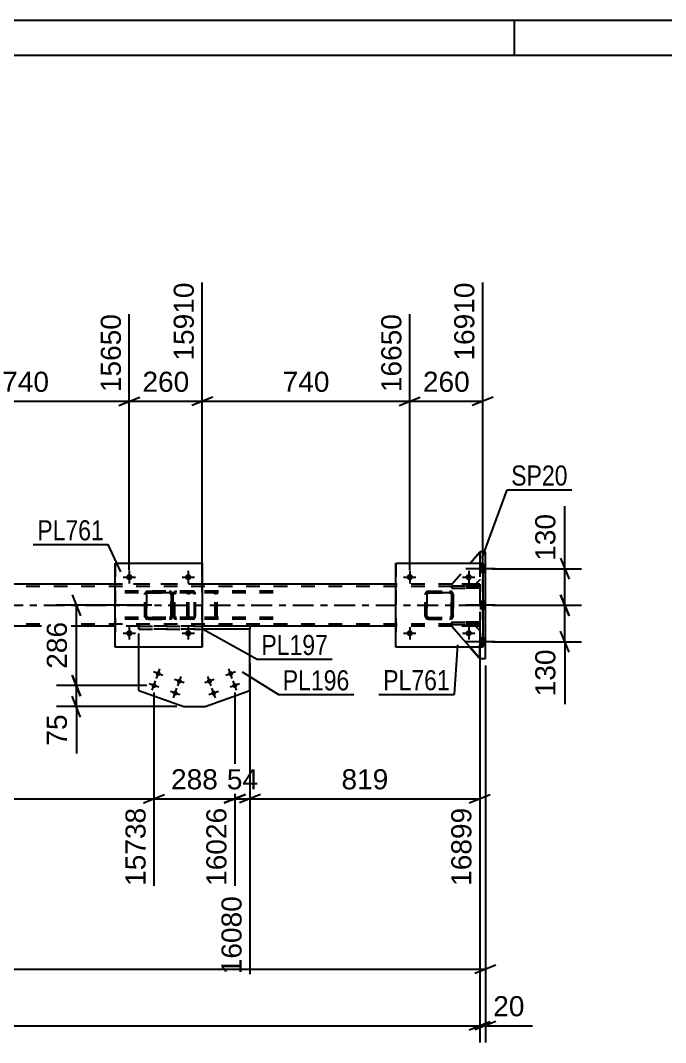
# Model space of a CAD drawing. Header units: millimetres. Extents: x 0 to 1189, y 0 to 841.
# Drawn here: x 698.5 to 790.5, y 695.3 to 841 of the extents above; entities that cross this region are included whole.
import ezdxf

# ---------------------------------------------------------------- set-up
doc = ezdxf.new("R2010")
doc.units = ezdxf.units.MM
doc.linetypes.add('DXK_LINE_DOT2', pattern=[3.9198, 1.9599, -1.9599])
doc.linetypes.add('DXK_LINE_DOT3', pattern=[5.9187, 2.979, -0.9799, 0.9799, -0.9799])
doc.styles.add('Arial', font='ARIAL.TTF', dxfattribs={"height": 0.2})
doc.styles.add('Arial Narrow', font='ARIALN.TTF', dxfattribs={"height": 0.2})

# ---------------------------------------------------------------- blocks, each defined once
blk = doc.blocks.new('Unknown-203773696-1113')
at = {"color": 5, "linetype": 'Continuous'}
for p, q in [((1189, 841), (0, 841)), ((769, 836), (769, 841)), ((1184, 836), (5, 836))]:
    blk.add_line(p, q, dxfattribs=at)
blk = doc.blocks.new('Part-203773696-3610 - 3606')
at = {"color": 7, "linetype": 'DXK_LINE_DOT2'}
for p, q in [((763.45, 754.62), (760.05, 754.62)), ((762.66, 751.62), (760.05, 754.62)), ((764.05, 754.02), (763.45, 754.62)), ((764.05, 754.02), (764.05, 750.02))]:
    blk.add_line(p, q, dxfattribs=at)
at = {"color": 2, "linetype": 'Continuous'}
blk.add_line((764.05, 750.02), (762.66, 751.62), dxfattribs=at)
blk = doc.blocks.new('Part-203773696-3611 - 3606')
at = {"color": 7, "linetype": 'DXK_LINE_DOT2'}
for p, q in [((763.45, 754.62), (760.05, 754.62)), ((760.05, 754.62), (764.05, 750.02)), ((764.05, 754.02), (763.45, 754.62)), ((764.05, 750.02), (764.05, 754.02))]:
    blk.add_line(p, q, dxfattribs=at)
blk = doc.blocks.new('Part-203773696-3612 - 3606')
at = {"color": 2, "linetype": 'Continuous'}
blk.add_line((762.66, 763.62), (764.05, 765.22), dxfattribs=at)
at = {"color": 7, "linetype": 'DXK_LINE_DOT2'}
for p, q in [((764.05, 765.22), (764.05, 761.22)), ((760.05, 760.62), (762.66, 763.62)), ((764.05, 761.22), (763.45, 760.62)), ((763.45, 760.62), (760.05, 760.62))]:
    blk.add_line(p, q, dxfattribs=at)
blk = doc.blocks.new('Part-203773696-3613 - 3606')
at = {"color": 7, "linetype": 'DXK_LINE_DOT2'}
for p, q in [((760.05, 760.62), (764.05, 765.22)), ((764.05, 765.22), (764.05, 761.22)), ((764.05, 761.22), (763.45, 760.62)), ((763.45, 760.62), (760.05, 760.62))]:
    blk.add_line(p, q, dxfattribs=at)
blk = doc.blocks.new('Part-203773696-3614 - 3606')
at = {"color": 7, "linetype": 'DXK_LINE_DOT2'}
for p, q in [((760.05, 754.86), (760.05, 755.18)), ((760.05, 755.18), (764.05, 755.18)), ((763.45, 754.86), (763.45, 755.18)), ((764.05, 755.18), (764.05, 754.86)), ((764.05, 754.86), (764.05, 755.18)), ((764.05, 754.86), (760.05, 754.86))]:
    blk.add_line(p, q, dxfattribs=at)
blk = doc.blocks.new('Part-203773696-3615 - 3606')
at = {"color": 7, "linetype": 'DXK_LINE_DOT2'}
for p, q in [((760.05, 760.06), (760.05, 760.38)), ((760.05, 760.38), (764.05, 760.38)), ((764.05, 760.06), (760.05, 760.06)), ((763.45, 760.06), (763.45, 760.38)), ((764.05, 760.38), (764.05, 760.06)), ((764.05, 760.06), (764.05, 760.38))]:
    blk.add_line(p, q, dxfattribs=at)
blk = doc.blocks.new('Part-203773696-3616 - 3606')
at = {"color": 7, "linetype": 'DXK_LINE_DOT2'}
for p, q in [((764.05, 755.18), (760.05, 755.18)), ((760.05, 755.18), (760.05, 754.86)), ((763.45, 754.86), (763.45, 755.18)), ((764.05, 754.86), (764.05, 755.18)), ((764.05, 755.18), (764.05, 754.86)), ((760.05, 754.86), (764.05, 754.86))]:
    blk.add_line(p, q, dxfattribs=at)
blk = doc.blocks.new('Part-203773696-3617 - 3606')
at = {"color": 7, "linetype": 'DXK_LINE_DOT2'}
for p, q in [((764.05, 760.38), (760.05, 760.38)), ((760.05, 760.38), (760.05, 760.06)), ((760.05, 760.06), (764.05, 760.06)), ((763.45, 760.06), (763.45, 760.38)), ((764.05, 760.06), (764.05, 760.38)), ((764.05, 760.38), (764.05, 760.06))]:
    blk.add_line(p, q, dxfattribs=at)
blk = doc.blocks.new('Part-203773696-3656 - 3606')
at = {"color": 7, "linetype": 'DXK_LINE_DOT2'}
for p in [(731.28, 754.22), (715.43, 751.62)]:
    blk.add_line(p, (715.43, 754.22), dxfattribs=at)
at = {"color": 2, "linetype": 'Continuous'}
for p, q in [((731.28, 745.45), (731.28, 754.22)), ((715.43, 745.45), (715.43, 751.62)), ((715.43, 745.45), (721.84, 743.17)), ((724.87, 743.17), (731.28, 745.45)), ((721.84, 743.17), (724.87, 743.17))]:
    blk.add_line(p, q, dxfattribs=at)
blk = doc.blocks.new('Part-203773696-3751 - 3606')
at = {"color": 7, "linetype": 'DXK_LINE_DOT2'}
for p, q in [((764.05, 760.3), (104.08, 760.3)), ((764.05, 760.62), (112.08, 760.62)), ((724.47, 760.62), (712.07, 760.62)), ((764.05, 760.62), (764.05, 754.67)), ((764.05, 754.94), (104.08, 754.94)), ((731.28, 754.62), (712.07, 754.62)), ((764.05, 754.62), (752.07, 754.62)), ((764.05, 754.67), (764.05, 754.62)), ((764.05, 754.62), (764.05, 754.67))]:
    blk.add_line(p, q, dxfattribs=at)
at = {"color": 2, "linetype": 'Continuous'}
for p, q in [((712.07, 760.62), (684.47, 760.62)), ((752.07, 760.62), (724.47, 760.62)), ((712.07, 754.62), (684.47, 754.62)), ((752.07, 754.62), (731.28, 754.62))]:
    blk.add_line(p, q, dxfattribs=at)
at = {"color": 7, "linetype": 'DXK_LINE_DOT3'}
blk.add_line((104.08, 757.62), (764.05, 757.62), dxfattribs=at)
blk = doc.blocks.new('Bolt-203773696-3767 - 3606')
at = {"linetype": 'Continuous'}
for points in [[(764.85, 762.3), (764.85, 763.34), (764.05, 763.34), (764.05, 762.3)], [(764.85, 762.3), (764.85, 763.34), (764.05, 763.34), (764.05, 762.3)], [(764.85, 762.3), (764.85, 763.34), (764.05, 763.34), (764.05, 762.3)], [(764.85, 757.1), (764.85, 758.14), (764.05, 758.14), (764.05, 757.1)], [(764.85, 757.1), (764.85, 758.14), (764.05, 758.14), (764.05, 757.1)], [(764.85, 751.9), (764.85, 752.94), (764.05, 752.94), (764.05, 751.9)], [(764.85, 751.9), (764.85, 752.94), (764.05, 752.94), (764.05, 751.9)], [(764.85, 751.9), (764.85, 752.94), (764.05, 752.94), (764.05, 751.9)]]:
    blk.add_hatch(color=1, dxfattribs=at).paths.add_polyline_path(points)
at = {"color": 1, "linetype": 'Continuous'}
for p, q in [((766.25, 762.82), (762.05, 762.82)), ((766.25, 762.82), (762.05, 762.82)), ((766.25, 762.82), (762.05, 762.82)), ((764.85, 763.34), (764.05, 763.34)), ((764.85, 763.34), (764.05, 763.34)), ((764.85, 763.34), (764.05, 763.34)), ((764.85, 762.3), (764.05, 762.3)), ((764.85, 762.3), (764.05, 762.3)), ((764.85, 762.3), (764.05, 762.3)), ((764.85, 758.14), (764.05, 758.14)), ((764.85, 758.14), (764.05, 758.14)), ((766.25, 757.62), (762.05, 757.62)), ((766.25, 757.62), (762.05, 757.62)), ((764.85, 757.1), (764.05, 757.1)), ((764.85, 757.1), (764.05, 757.1)), ((766.25, 752.42), (762.05, 752.42)), ((766.25, 752.42), (762.05, 752.42)), ((766.25, 752.42), (762.05, 752.42)), ((764.85, 752.94), (764.05, 752.94)), ((764.85, 752.94), (764.05, 752.94)), ((764.85, 752.94), (764.05, 752.94)), ((764.85, 751.9), (764.05, 751.9)), ((764.85, 751.9), (764.05, 751.9)), ((764.85, 751.9), (764.05, 751.9))]:
    blk.add_line(p, q, dxfattribs=at)
blk = doc.blocks.new('Bolt-203773696-3773 - 3606')
at = {"linetype": 'Continuous'}
for points in [[(717.86, 747.98, -1), (718.53, 747.74, -1)], [(717.25, 746.29, -1), (717.93, 746.04, -1)], [(720.87, 746.91, -1), (721.55, 746.67, -1)], [(720.27, 745.22, -1), (720.95, 744.97, -1)]]:
    blk.add_hatch(color=1, dxfattribs=at).paths.add_polyline_path(points)
at = {"color": 1, "linetype": 'Continuous'}
for p, q in [((718.87, 747.62), (717.52, 748.1)), ((717.95, 747.18), (718.44, 748.54)), ((718.27, 745.92), (716.92, 746.41)), ((717.35, 745.49), (717.83, 746.84)), ((721.89, 746.55), (720.53, 747.03)), ((720.97, 746.11), (721.45, 747.47)), ((721.29, 744.85), (719.93, 745.34)), ((720.37, 744.42), (720.85, 745.77))]:
    blk.add_line(p, q, dxfattribs=at)
blk = doc.blocks.new('Bolt-203773696-3774 - 3606')
at = {"linetype": 'Continuous'}
for points in [[(728.18, 747.74, -1), (728.86, 747.98, -1)], [(725.16, 746.67, -1), (725.84, 746.91, -1)], [(728.78, 746.04, -1), (729.46, 746.29, -1)], [(725.76, 744.97, -1), (726.44, 745.22, -1)]]:
    blk.add_hatch(color=1, dxfattribs=at).paths.add_polyline_path(points)
at = {"color": 1, "linetype": 'Continuous'}
for p, q in [((729.2, 748.1), (727.84, 747.62)), ((728.76, 747.18), (728.28, 748.54)), ((726.18, 747.03), (724.82, 746.55)), ((725.74, 746.11), (725.26, 747.47)), ((729.8, 746.41), (728.44, 745.92)), ((729.36, 745.49), (728.88, 746.84)), ((726.78, 745.34), (725.42, 744.85)), ((726.34, 744.42), (725.86, 745.77))]:
    blk.add_line(p, q, dxfattribs=at)
blk = doc.blocks.new('Bolt-203773696-3782 - 3606')
at = {"linetype": 'Continuous'}
for points in [[(713.63, 761.62), (713.64, 761.72), (713.67, 761.8), (713.72, 761.88), (713.78, 761.95), (713.85, 762.01), (713.94, 762.04), (714.03, 762.06), (714.12, 762.06), (714.21, 762.04), (714.29, 762.01), (714.37, 761.95), (714.43, 761.88), (714.47, 761.8), (714.5, 761.72), (714.51, 761.62), (714.5, 761.53), (714.47, 761.45), (714.43, 761.37), (714.37, 761.3), (714.29, 761.24), (714.21, 761.21), (714.12, 761.19), (714.03, 761.19), (713.94, 761.21), (713.85, 761.24), (713.78, 761.3), (713.72, 761.37), (713.67, 761.45), (713.64, 761.53)], [(722.03, 761.62), (722.04, 761.72), (722.07, 761.8), (722.12, 761.88), (722.18, 761.95), (722.25, 762.01), (722.34, 762.04), (722.43, 762.06), (722.52, 762.06), (722.61, 762.04), (722.69, 762.01), (722.77, 761.95), (722.83, 761.88), (722.87, 761.8), (722.9, 761.72), (722.91, 761.62), (722.9, 761.53), (722.87, 761.45), (722.83, 761.37), (722.77, 761.3), (722.69, 761.24), (722.61, 761.21), (722.52, 761.19), (722.43, 761.19), (722.34, 761.21), (722.25, 761.24), (722.18, 761.3), (722.12, 761.37), (722.07, 761.45), (722.04, 761.53)]]:
    blk.add_hatch(color=1, dxfattribs=at).paths.add_polyline_path(points)
at = {"color": 1, "linetype": 'Continuous'}
for p, q in [((714.07, 762.5), (714.07, 760.74)), ((722.47, 762.5), (722.47, 760.74)), ((713.19, 761.62), (714.95, 761.62)), ((721.59, 761.62), (723.35, 761.62))]:
    blk.add_line(p, q, dxfattribs=at)
blk = doc.blocks.new('Bolt-203773696-3783 - 3606')
at = {"linetype": 'Continuous'}
for points in [[(713.63, 753.62), (713.64, 753.72), (713.67, 753.8), (713.72, 753.88), (713.78, 753.95), (713.85, 754.01), (713.94, 754.04), (714.03, 754.06), (714.12, 754.06), (714.21, 754.04), (714.29, 754.01), (714.37, 753.95), (714.43, 753.88), (714.47, 753.8), (714.5, 753.72), (714.51, 753.62), (714.5, 753.53), (714.47, 753.45), (714.43, 753.37), (714.37, 753.3), (714.29, 753.24), (714.21, 753.21), (714.12, 753.19), (714.03, 753.19), (713.94, 753.21), (713.85, 753.24), (713.78, 753.3), (713.72, 753.37), (713.67, 753.45), (713.64, 753.53)], [(722.03, 753.62), (722.04, 753.72), (722.07, 753.8), (722.12, 753.88), (722.18, 753.95), (722.25, 754.01), (722.34, 754.04), (722.43, 754.06), (722.52, 754.06), (722.61, 754.04), (722.69, 754.01), (722.77, 753.95), (722.83, 753.88), (722.87, 753.8), (722.9, 753.72), (722.91, 753.62), (722.9, 753.53), (722.87, 753.45), (722.83, 753.37), (722.77, 753.3), (722.69, 753.24), (722.61, 753.21), (722.52, 753.19), (722.43, 753.19), (722.34, 753.21), (722.25, 753.24), (722.18, 753.3), (722.12, 753.37), (722.07, 753.45), (722.04, 753.53)]]:
    blk.add_hatch(color=1, dxfattribs=at).paths.add_polyline_path(points)
at = {"color": 1, "linetype": 'Continuous'}
for p, q in [((713.19, 753.62), (714.95, 753.62)), ((714.07, 754.5), (714.07, 752.74)), ((721.59, 753.62), (723.35, 753.62)), ((722.47, 754.5), (722.47, 752.74))]:
    blk.add_line(p, q, dxfattribs=at)
blk = doc.blocks.new('Bolt-203773696-3798 - 3606')
at = {"linetype": 'Continuous'}
for points in [[(753.63, 761.62), (753.64, 761.72), (753.67, 761.8), (753.72, 761.88), (753.78, 761.95), (753.85, 762.01), (753.94, 762.04), (754.03, 762.06), (754.12, 762.06), (754.21, 762.04), (754.29, 762.01), (754.37, 761.95), (754.43, 761.88), (754.47, 761.8), (754.5, 761.72), (754.51, 761.62), (754.5, 761.53), (754.47, 761.45), (754.43, 761.37), (754.37, 761.3), (754.29, 761.24), (754.21, 761.21), (754.12, 761.19), (754.03, 761.19), (753.94, 761.21), (753.85, 761.24), (753.78, 761.3), (753.72, 761.37), (753.67, 761.45), (753.64, 761.53)], [(762.03, 761.62), (762.04, 761.72), (762.07, 761.8), (762.12, 761.88), (762.18, 761.95), (762.25, 762.01), (762.34, 762.04), (762.43, 762.06), (762.52, 762.06), (762.61, 762.04), (762.69, 762.01), (762.77, 761.95), (762.83, 761.88), (762.87, 761.8), (762.9, 761.72), (762.91, 761.62), (762.9, 761.53), (762.87, 761.45), (762.83, 761.37), (762.77, 761.3), (762.69, 761.24), (762.61, 761.21), (762.52, 761.19), (762.43, 761.19), (762.34, 761.21), (762.25, 761.24), (762.18, 761.3), (762.12, 761.37), (762.07, 761.45), (762.04, 761.53)]]:
    blk.add_hatch(color=1, dxfattribs=at).paths.add_polyline_path(points)
at = {"color": 1, "linetype": 'Continuous'}
for p, q in [((754.07, 762.5), (754.07, 760.74)), ((762.47, 762.5), (762.47, 760.74)), ((753.19, 761.62), (754.95, 761.62)), ((761.59, 761.62), (763.35, 761.62))]:
    blk.add_line(p, q, dxfattribs=at)
blk = doc.blocks.new('Part-203773696-3820 - 3606')
at = {"color": 2, "linetype": 'Continuous'}
for p, q in [((752.07, 751.62), (752.07, 763.62)), ((752.07, 763.62), (752.07, 763.62)), ((752.07, 763.62), (764.47, 763.62)), ((764.47, 763.62), (764.47, 751.62)), ((752.07, 751.62), (752.07, 751.62)), ((764.47, 751.62), (752.07, 751.62))]:
    blk.add_line(p, q, dxfattribs=at)
at = {"color": 7, "linetype": 'DXK_LINE_DOT2'}
for p, q in [((752.07, 763.62), (752.07, 751.62)), ((752.07, 763.62), (752.07, 763.62)), ((764.47, 751.62), (764.47, 763.62)), ((752.07, 751.62), (752.07, 751.62))]:
    blk.add_line(p, q, dxfattribs=at)
blk = doc.blocks.new('Part-203773696-3946 - 3606')
at = {"color": 2, "linetype": 'Continuous'}
for p, q in [((764.85, 765.22), (764.05, 765.22)), ((764.05, 765.22), (764.05, 763.62)), ((764.85, 750.02), (764.85, 765.22)), ((764.05, 750.02), (764.05, 751.62)), ((764.05, 750.02), (764.85, 750.02))]:
    blk.add_line(p, q, dxfattribs=at)
at = {"color": 7, "linetype": 'DXK_LINE_DOT2'}
blk.add_line((764.05, 763.62), (764.05, 751.62), dxfattribs=at)
blk = doc.blocks.new('Part-203773696-3825 - 3606')
at = {"color": 2, "linetype": 'Continuous'}
for p, q in [((712.07, 751.62), (712.07, 763.62)), ((712.07, 763.62), (712.07, 763.62)), ((712.07, 763.62), (724.47, 763.62)), ((724.47, 763.62), (724.47, 751.62)), ((712.07, 751.62), (712.07, 751.62)), ((724.47, 751.62), (712.07, 751.62))]:
    blk.add_line(p, q, dxfattribs=at)
at = {"color": 7, "linetype": 'DXK_LINE_DOT2'}
for p, q in [((712.07, 763.62), (712.07, 751.62)), ((712.07, 763.62), (712.07, 763.62)), ((724.47, 751.62), (724.47, 763.62)), ((712.07, 751.62), (712.07, 751.62))]:
    blk.add_line(p, q, dxfattribs=at)
blk = doc.blocks.new('Part-203773696-3832 - 3606')
at = {"color": 7, "linetype": 'DXK_LINE_DOT2'}
for p, q in [((716.27, 759.14), (716.3, 759.33)), ((716.31, 759.33), (716.27, 759.14)), ((716.53, 759.24), (716.58, 759.31)), ((716.58, 759.31), (716.53, 759.24)), ((716.56, 759.59), (716.75, 759.62)), ((716.75, 759.62), (716.57, 759.59)), ((716.58, 759.31), (716.66, 759.37)), ((716.66, 759.37), (716.58, 759.31)), ((716.66, 759.37), (716.75, 759.38)), ((716.75, 759.38), (716.66, 759.37)), ((716.75, 759.62), (719.79, 759.62)), ((716.75, 759.62), (716.75, 759.62)), ((716.75, 759.62), (719.79, 759.62)), ((716.75, 759.38), (719.79, 759.38)), ((716.75, 759.38), (716.75, 759.38)), ((719.79, 759.38), (716.75, 759.38)), ((719.79, 759.62), (719.79, 759.62)), ((719.79, 759.62), (719.97, 759.59)), ((719.98, 759.59), (719.79, 759.62)), ((719.79, 759.38), (719.79, 759.38)), ((719.79, 759.38), (719.88, 759.37)), ((719.88, 759.37), (719.79, 759.38)), ((719.88, 759.37), (719.88, 759.37)), ((719.88, 759.37), (719.96, 759.31)), ((719.96, 759.31), (719.88, 759.37)), ((719.96, 759.31), (720.01, 759.24)), ((720.01, 759.24), (719.96, 759.31)), ((720.23, 759.33), (720.27, 759.14)), ((720.27, 759.14), (720.24, 759.33)), ((716.27, 756.1), (716.27, 759.14)), ((716.27, 759.14), (716.27, 759.14)), ((716.27, 756.1), (716.27, 759.14)), ((716.51, 759.14), (716.53, 759.24)), ((716.53, 759.24), (716.51, 759.14)), ((716.51, 756.1), (716.51, 759.14)), ((716.51, 759.14), (716.51, 759.14)), ((716.51, 759.14), (716.51, 756.1)), ((720.01, 759.24), (720.03, 759.14)), ((720.03, 759.14), (720.01, 759.24)), ((720.03, 756.1), (720.03, 759.14)), ((720.03, 759.14), (720.03, 759.14)), ((720.03, 759.14), (720.03, 756.1)), ((720.27, 756.1), (720.27, 759.14)), ((720.27, 759.14), (720.27, 759.14)), ((720.27, 759.14), (720.27, 756.1)), ((716.27, 756.1), (716.27, 756.1)), ((716.3, 755.92), (716.27, 756.1)), ((716.27, 756.1), (716.31, 755.92)), ((716.51, 756.1), (716.51, 756.1)), ((716.53, 756.01), (716.51, 756.1)), ((716.51, 756.1), (716.53, 756.01)), ((716.58, 755.93), (716.53, 756.01)), ((716.53, 756.01), (716.58, 755.93)), ((716.56, 755.66), (716.57, 755.66)), ((716.75, 755.62), (716.56, 755.66)), ((716.57, 755.66), (716.75, 755.62)), ((716.66, 755.88), (716.58, 755.93)), ((716.58, 755.93), (716.66, 755.88)), ((716.75, 755.86), (716.66, 755.88)), ((716.66, 755.88), (716.75, 755.86)), ((716.75, 755.86), (719.79, 755.86)), ((716.75, 755.86), (716.75, 755.86)), ((716.75, 755.86), (719.79, 755.86)), ((716.75, 755.62), (719.79, 755.62)), ((716.75, 755.62), (716.75, 755.62)), ((716.75, 755.62), (719.79, 755.62)), ((719.88, 755.88), (719.79, 755.86)), ((719.79, 755.86), (719.88, 755.88)), ((719.79, 755.86), (719.79, 755.86)), ((719.97, 755.66), (719.79, 755.62)), ((719.79, 755.62), (719.98, 755.66)), ((719.79, 755.62), (719.79, 755.62)), ((719.96, 755.93), (719.88, 755.88)), ((719.88, 755.88), (719.96, 755.93)), ((720.01, 756.01), (719.96, 755.93)), ((719.96, 755.93), (720.01, 756.01)), ((720.03, 756.1), (720.01, 756.01)), ((720.01, 756.01), (720.03, 756.1)), ((720.03, 756.1), (720.03, 756.1)), ((720.27, 756.1), (720.23, 755.92)), ((720.24, 755.92), (720.27, 756.1)), ((720.27, 756.1), (720.27, 756.1))]:
    blk.add_line(p, q, dxfattribs=at)
at = {"color": 7, "linetype": 'DXK_LINE_DOT3'}
blk.add_line((718.28, 757.62), (718.26, 757.63), dxfattribs=at)
at = {"color": 7, "linetype": 'DXK_LINE_DOT2'}
for centre, start, end in [((716.75, 759.14), 112.5, 157.5), ((716.75, 759.14), 112.5, 157.5), ((719.79, 759.14), 22.5, 67.5), ((719.79, 759.14), 22.5, 67.5), ((716.75, 756.1), 202.5, 247.5), ((716.75, 756.1), 202.5, 247.5), ((719.79, 756.1), 292.5, 337.5), ((719.79, 756.1), 292.5, 337.5)]:
    blk.add_arc(centre, 0.48, start, end, dxfattribs=at)
blk = doc.blocks.new('Part-203773696-3883 - 3606')
at = {"color": 7, "linetype": 'DXK_LINE_DOT2'}
for p, q in [((715.43, 754.22), (715.43, 754.62)), ((715.43, 754.62), (724.47, 754.62)), ((715.43, 754.22), (724.47, 754.22))]:
    blk.add_line(p, q, dxfattribs=at)
at = {"color": 2, "linetype": 'Continuous'}
for p, q in [((731.28, 754.62), (724.47, 754.62)), ((731.28, 754.22), (724.47, 754.22)), ((731.28, 754.62), (731.28, 754.22))]:
    blk.add_line(p, q, dxfattribs=at)
blk = doc.blocks.new('Bolt-203773696-3969 - 3606')
at = {"linetype": 'Continuous'}
for points in [[(753.63, 753.62), (753.64, 753.72), (753.67, 753.8), (753.72, 753.88), (753.78, 753.95), (753.85, 754.01), (753.94, 754.04), (754.03, 754.06), (754.12, 754.06), (754.21, 754.04), (754.29, 754.01), (754.37, 753.95), (754.43, 753.88), (754.47, 753.8), (754.5, 753.72), (754.51, 753.62), (754.5, 753.53), (754.47, 753.45), (754.43, 753.37), (754.37, 753.3), (754.29, 753.24), (754.21, 753.21), (754.12, 753.19), (754.03, 753.19), (753.94, 753.21), (753.85, 753.24), (753.78, 753.3), (753.72, 753.37), (753.67, 753.45), (753.64, 753.53)], [(762.03, 753.62), (762.04, 753.72), (762.07, 753.8), (762.12, 753.88), (762.18, 753.95), (762.25, 754.01), (762.34, 754.04), (762.43, 754.06), (762.52, 754.06), (762.61, 754.04), (762.69, 754.01), (762.77, 753.95), (762.83, 753.88), (762.87, 753.8), (762.9, 753.72), (762.91, 753.62), (762.9, 753.53), (762.87, 753.45), (762.83, 753.37), (762.77, 753.3), (762.69, 753.24), (762.61, 753.21), (762.52, 753.19), (762.43, 753.19), (762.34, 753.21), (762.25, 753.24), (762.18, 753.3), (762.12, 753.37), (762.07, 753.45), (762.04, 753.53)]]:
    blk.add_hatch(color=1, dxfattribs=at).paths.add_polyline_path(points)
at = {"color": 1, "linetype": 'Continuous'}
for p, q in [((753.19, 753.62), (754.95, 753.62)), ((754.07, 754.5), (754.07, 752.74)), ((761.59, 753.62), (763.35, 753.62)), ((762.47, 754.5), (762.47, 752.74))]:
    blk.add_line(p, q, dxfattribs=at)
blk = doc.blocks.new('Part-203773696-3979 - 3606')
at = {"color": 7, "linetype": 'DXK_LINE_DOT2'}
for p, q in [((723.22, 759.62), (713.37, 759.62)), ((723.22, 759.38), (713.37, 759.38)), ((720.35, 759.33), (720.31, 759.14)), ((720.58, 759.24), (720.63, 759.31)), ((720.81, 759.62), (720.62, 759.59)), ((720.63, 759.31), (720.71, 759.37)), ((720.71, 759.37), (720.81, 759.38)), ((722.32, 759.38), (722.32, 759.62)), ((723.32, 759.59), (723.22, 759.62)), ((723.22, 759.38), (723.27, 759.37)), ((723.27, 759.37), (723.31, 759.31)), ((723.31, 759.31), (723.34, 759.24)), ((723.41, 759.48), (723.32, 759.59)), ((723.47, 759.33), (723.41, 759.48)), ((723.49, 759.14), (723.47, 759.33)), ((720.31, 756.1), (720.31, 759.14)), ((720.56, 759.14), (720.58, 759.24)), ((720.56, 756.1), (720.56, 759.14)), ((723.34, 759.24), (723.35, 759.14)), ((723.35, 756.1), (723.35, 759.14)), ((723.49, 756.1), (723.49, 759.14)), ((723.22, 755.86), (713.37, 755.86)), ((723.22, 755.62), (713.37, 755.62)), ((720.31, 756.1), (720.35, 755.92)), ((720.58, 756.01), (720.56, 756.1)), ((720.63, 755.93), (720.58, 756.01)), ((720.62, 755.66), (720.81, 755.62)), ((720.71, 755.88), (720.63, 755.93)), ((720.81, 755.86), (720.71, 755.88)), ((722.32, 755.62), (722.32, 755.86)), ((723.27, 755.88), (723.22, 755.86)), ((723.22, 755.62), (723.32, 755.66)), ((723.31, 755.93), (723.27, 755.88)), ((723.34, 756.01), (723.31, 755.93)), ((723.32, 755.66), (723.41, 755.77)), ((723.35, 756.1), (723.34, 756.01)), ((723.41, 755.77), (723.47, 755.92)), ((723.47, 755.92), (723.49, 756.1))]:
    blk.add_line(p, q, dxfattribs=at)
for centre, start, end in [((720.8, 759.13), 111.1513, 156.1049), ((720.8, 756.12), 203.8951, 248.8487)]:
    blk.add_arc(centre, 0.492, start, end, dxfattribs=at)
blk = doc.blocks.new('Part-203773696-3982 - 3606')
at = {"color": 7, "linetype": 'DXK_LINE_DOT2'}
for p, q in [((722.36, 759.33), (722.32, 759.14)), ((722.59, 759.24), (722.65, 759.31)), ((722.83, 759.62), (722.64, 759.59)), ((722.65, 759.31), (722.73, 759.37)), ((722.73, 759.37), (722.83, 759.38)), ((734.61, 759.62), (722.83, 759.62)), ((734.61, 759.38), (722.83, 759.38)), ((726.26, 759.59), (726.07, 759.62)), ((726.07, 759.38), (726.16, 759.37)), ((726.16, 759.37), (726.25, 759.31)), ((726.25, 759.31), (726.3, 759.24)), ((726.58, 759.14), (726.54, 759.33)), ((722.32, 756.1), (722.32, 759.14)), ((722.58, 759.14), (722.59, 759.24)), ((722.58, 756.1), (722.58, 759.14)), ((726.3, 759.24), (726.32, 759.14)), ((726.32, 756.1), (726.32, 759.14)), ((726.58, 756.1), (726.58, 759.14)), ((722.32, 756.1), (722.36, 755.92)), ((722.59, 756.01), (722.58, 756.1)), ((722.65, 755.93), (722.59, 756.01)), ((722.64, 755.66), (722.83, 755.62)), ((722.73, 755.88), (722.65, 755.93)), ((722.83, 755.86), (722.73, 755.88)), ((734.61, 755.86), (722.83, 755.86)), ((734.61, 755.62), (722.83, 755.62)), ((726.16, 755.88), (726.07, 755.86)), ((726.07, 755.62), (726.26, 755.66)), ((726.25, 755.93), (726.16, 755.88)), ((726.3, 756.01), (726.25, 755.93)), ((726.32, 756.1), (726.3, 756.01)), ((726.54, 755.92), (726.58, 756.1))]:
    blk.add_line(p, q, dxfattribs=at)
for centre, start, end in [((722.81, 759.12), 110.7583, 155.68), ((726.09, 759.12), 24.32, 69.2417), ((722.81, 756.13), 204.32, 249.2417), ((726.09, 756.13), 290.7583, 335.68)]:
    blk.add_arc(centre, 0.496, start, end, dxfattribs=at)
blk = doc.blocks.new('Part-203773696-3997 - 3606')
at = {"color": 7, "linetype": 'DXK_LINE_DOT2'}
for p, q in [((756.27, 759.14), (756.3, 759.33)), ((756.31, 759.33), (756.27, 759.14)), ((756.53, 759.24), (756.58, 759.31)), ((756.58, 759.31), (756.53, 759.24)), ((756.56, 759.59), (756.75, 759.62)), ((756.75, 759.62), (756.57, 759.59)), ((756.58, 759.31), (756.66, 759.37)), ((756.66, 759.37), (756.58, 759.31)), ((756.66, 759.37), (756.75, 759.38)), ((756.75, 759.38), (756.66, 759.37)), ((756.75, 759.62), (759.79, 759.62)), ((756.75, 759.62), (756.75, 759.62)), ((756.75, 759.62), (759.79, 759.62)), ((756.75, 759.38), (759.79, 759.38)), ((756.75, 759.38), (756.75, 759.38)), ((759.79, 759.38), (756.75, 759.38)), ((759.79, 759.62), (759.79, 759.62)), ((759.79, 759.62), (759.97, 759.59)), ((759.98, 759.59), (759.79, 759.62)), ((759.79, 759.38), (759.79, 759.38)), ((759.79, 759.38), (759.88, 759.37)), ((759.88, 759.37), (759.79, 759.38)), ((759.88, 759.37), (759.88, 759.37)), ((759.88, 759.37), (759.96, 759.31)), ((759.96, 759.31), (759.88, 759.37)), ((759.96, 759.31), (760.01, 759.24)), ((760.01, 759.24), (759.96, 759.31)), ((760.23, 759.33), (760.27, 759.14)), ((760.27, 759.14), (760.24, 759.33)), ((756.27, 756.1), (756.27, 759.14)), ((756.27, 759.14), (756.27, 759.14)), ((756.27, 756.1), (756.27, 759.14)), ((756.51, 759.14), (756.53, 759.24)), ((756.53, 759.24), (756.51, 759.14)), ((756.51, 756.1), (756.51, 759.14)), ((756.51, 759.14), (756.51, 759.14)), ((756.51, 759.14), (756.51, 756.1)), ((760.01, 759.24), (760.03, 759.14)), ((760.03, 759.14), (760.01, 759.24)), ((760.03, 756.1), (760.03, 759.14)), ((760.03, 759.14), (760.03, 759.14)), ((760.03, 759.14), (760.03, 756.1)), ((760.27, 756.1), (760.27, 759.14)), ((760.27, 759.14), (760.27, 759.14)), ((760.27, 759.14), (760.27, 756.1)), ((756.27, 756.1), (756.27, 756.1)), ((756.3, 755.92), (756.27, 756.1)), ((756.27, 756.1), (756.31, 755.92)), ((756.51, 756.1), (756.51, 756.1)), ((756.53, 756.01), (756.51, 756.1)), ((756.51, 756.1), (756.53, 756.01)), ((756.58, 755.93), (756.53, 756.01)), ((756.53, 756.01), (756.58, 755.93)), ((756.56, 755.66), (756.57, 755.66)), ((756.75, 755.62), (756.56, 755.66)), ((756.57, 755.66), (756.75, 755.62)), ((756.66, 755.88), (756.58, 755.93)), ((756.58, 755.93), (756.66, 755.88)), ((756.75, 755.86), (756.66, 755.88)), ((756.66, 755.88), (756.75, 755.86)), ((756.75, 755.86), (759.79, 755.86)), ((756.75, 755.86), (756.75, 755.86)), ((756.75, 755.86), (759.79, 755.86)), ((756.75, 755.62), (759.79, 755.62)), ((756.75, 755.62), (756.75, 755.62)), ((756.75, 755.62), (759.79, 755.62)), ((759.88, 755.88), (759.79, 755.86)), ((759.79, 755.86), (759.88, 755.88)), ((759.79, 755.86), (759.79, 755.86)), ((759.97, 755.66), (759.79, 755.62)), ((759.79, 755.62), (759.98, 755.66)), ((759.79, 755.62), (759.79, 755.62)), ((759.96, 755.93), (759.88, 755.88)), ((759.88, 755.88), (759.96, 755.93)), ((760.01, 756.01), (759.96, 755.93)), ((759.96, 755.93), (760.01, 756.01)), ((760.03, 756.1), (760.01, 756.01)), ((760.01, 756.01), (760.03, 756.1)), ((760.03, 756.1), (760.03, 756.1)), ((760.27, 756.1), (760.23, 755.92)), ((760.24, 755.92), (760.27, 756.1)), ((760.27, 756.1), (760.27, 756.1))]:
    blk.add_line(p, q, dxfattribs=at)
at = {"color": 7, "linetype": 'DXK_LINE_DOT3'}
blk.add_line((758.28, 757.62), (758.26, 757.63), dxfattribs=at)
at = {"color": 7, "linetype": 'DXK_LINE_DOT2'}
for centre, start, end in [((756.75, 759.14), 112.5, 157.5), ((756.75, 759.14), 112.5, 157.5), ((759.79, 759.14), 22.5, 67.5), ((759.79, 759.14), 22.5, 67.5), ((756.75, 756.1), 202.5, 247.5), ((756.75, 756.1), 202.5, 247.5), ((759.79, 756.1), 292.5, 337.5), ((759.79, 756.1), 292.5, 337.5)]:
    blk.add_arc(centre, 0.48, start, end, dxfattribs=at)
blk = doc.blocks.new('StraightDimension-203773696-4224 - 3606')
at = {"color": 7, "linetype": 'Continuous'}
for p, q in [((646.15, 749.2), (646.15, 705)), ((717.59, 745.16), (717.59, 717.6)), ((647.65, 730.62), (644.65, 729.42)), ((716.09, 729.42), (719.09, 730.62)), ((646.15, 730.02), (717.59, 730.02))]:
    blk.add_line(p, q, dxfattribs=at)
at = {"color": 0}
blk.add_wipeout([(686.92, 730.77), (686.92, 734.97), (676.82, 734.97), (676.82, 730.77)], dxfattribs=at)
at = {"color": 3, "style": 'Arial'}
blk.add_text('1786', height=2.865, dxfattribs=at).set_placement((677.42, 731.37))
at = {"color": 0, "linetype": 'Continuous'}
blk.add_wipeout([(716.99, 729.32), (712.79, 729.32), (712.79, 717), (716.99, 717)], dxfattribs=at)
at = {"color": 3, "linetype": 'Continuous', "style": 'Arial'}
blk.add_text('15738', height=2.865, rotation=90.0002, dxfattribs=at).set_placement((716.39, 717.6))
blk = doc.blocks.new('StraightDimension-203773696-21408 - 3606')
at = {"color": 7, "linetype": 'Continuous'}
for p, q in [((705.92, 759.12), (707.12, 756.12)), ((717.27, 757.62), (703.67, 757.62)), ((706.52, 746.16), (706.52, 757.62)), ((707.12, 744.66), (705.92, 747.66)), ((716.59, 746.16), (703.67, 746.16))]:
    blk.add_line(p, q, dxfattribs=at)
at = {"color": 0}
blk.add_wipeout([(705.77, 755.83), (701.57, 755.83), (701.57, 747.96), (705.77, 747.96)], dxfattribs=at)
at = {"color": 3, "style": 'Arial'}
blk.add_text('286', height=2.865, rotation=90.0002, dxfattribs=at).set_placement((705.17, 748.56))
blk = doc.blocks.new('StraightDimension-203773696-20599 - 3606')
at = {"color": 7, "linetype": 'Continuous'}
for p, q in [((724.47, 761.62), (724.47, 803.62)), ((754.07, 762.62), (754.07, 799.12)), ((725.97, 787.3), (722.97, 786.1)), ((752.57, 786.1), (755.57, 787.3)), ((724.47, 786.7), (754.07, 786.7))]:
    blk.add_line(p, q, dxfattribs=at)
at = {"color": 0}
blk.add_wipeout([(743.21, 787.45), (743.21, 791.65), (735.34, 791.65), (735.34, 787.45)], dxfattribs=at)
at = {"color": 3, "style": 'Arial'}
blk.add_text('740', height=2.865, dxfattribs=at).set_placement((735.94, 788.05))
at = {"color": 0, "linetype": 'Continuous'}
blk.add_wipeout([(753.47, 799.72), (749.27, 799.72), (749.27, 787.4), (753.47, 787.4)], dxfattribs=at)
at = {"color": 3, "linetype": 'Continuous', "style": 'Arial'}
blk.add_text('16650', height=2.865, rotation=90.0002, dxfattribs=at).set_placement((752.87, 788))
blk = doc.blocks.new('StraightDimension-203773696-20598 - 3606')
at = {"color": 7, "linetype": 'Continuous'}
for p, q in [((764.47, 762.62), (764.47, 803.62)), ((754.07, 762.62), (754.07, 799.12)), ((752.57, 786.1), (755.57, 787.3)), ((765.97, 787.3), (762.97, 786.1)), ((754.07, 786.7), (764.47, 786.7))]:
    blk.add_line(p, q, dxfattribs=at)
at = {"color": 0}
blk.add_wipeout([(763.21, 787.45), (763.21, 791.65), (755.34, 791.65), (755.34, 787.45)], dxfattribs=at)
at = {"color": 3, "style": 'Arial'}
blk.add_text('260', height=2.865, dxfattribs=at).set_placement((755.94, 788.05))
at = {"color": 0, "linetype": 'Continuous'}
blk.add_wipeout([(763.87, 804.22), (759.67, 804.22), (759.67, 791.9), (763.87, 791.9)], dxfattribs=at)
at = {"color": 3, "linetype": 'Continuous', "style": 'Arial'}
blk.add_text('16910', height=2.865, rotation=90.0002, dxfattribs=at).set_placement((763.27, 792.5))
blk = doc.blocks.new('StraightDimension-203773696-5045 - 3606')
at = {"color": 7, "linetype": 'Continuous'}
for p, q in [((764.05, 749.02), (764.05, 695.26)), ((764.85, 749.02), (764.85, 695.26)), ((762.55, 697.06), (765.55, 698.26)), ((766.35, 698.26), (763.35, 697.06)), ((764.05, 697.66), (764.85, 697.66)), ((764.85, 697.66), (771.55, 697.66)), ((764.85, 697.66), (771.55, 697.66))]:
    blk.add_line(p, q, dxfattribs=at)
at = {"color": 0}
blk.add_wipeout([(771.02, 698.41), (771.02, 702.61), (765.37, 702.61), (765.37, 698.41)], dxfattribs=at)
at = {"color": 3, "style": 'Arial'}
blk.add_text('20', height=2.865, dxfattribs=at).set_placement((765.97, 699.01))
blk = doc.blocks.new('StraightDimension-203773696-4233 - 3606')
at = {"color": 7, "linetype": 'Continuous'}
for p, q in [((717.59, 745.16), (717.59, 717.6)), ((729.12, 745.16), (729.12, 717.6)), ((716.09, 729.42), (719.09, 730.62)), ((730.62, 730.62), (727.62, 729.42)), ((717.59, 730.02), (729.12, 730.02))]:
    blk.add_line(p, q, dxfattribs=at)
at = {"color": 0}
blk.add_wipeout([(727.29, 730.77), (727.29, 734.97), (719.42, 734.97), (719.42, 730.77)], dxfattribs=at)
at = {"color": 0, "linetype": 'Continuous'}
blk.add_wipeout([(728.52, 729.32), (724.32, 729.32), (724.32, 717), (728.52, 717)], dxfattribs=at)
at = {"color": 3, "style": 'Arial'}
blk.add_text('288', height=2.865, dxfattribs=at).set_placement((720.02, 731.37))
at = {"color": 3, "linetype": 'Continuous', "style": 'Arial'}
blk.add_text('16026', height=2.865, rotation=90.0002, dxfattribs=at).set_placement((727.92, 717.6))
blk = doc.blocks.new('StraightDimension-203773696-4242 - 3606')
at = {"color": 7, "linetype": 'Continuous'}
for p, q in [((731.28, 749.4), (731.28, 705)), ((729.12, 745.16), (729.12, 717.6)), ((727.62, 729.42), (730.62, 730.62)), ((732.78, 730.62), (729.78, 729.42)), ((729.12, 730.02), (731.28, 730.02))]:
    blk.add_line(p, q, dxfattribs=at)
at = {"color": 0}
blk.add_wipeout([(733.02, 730.77), (733.02, 734.97), (727.38, 734.97), (727.38, 730.77)], dxfattribs=at)
at = {"color": 0, "linetype": 'Continuous'}
blk.add_wipeout([(730.68, 716.72), (726.48, 716.72), (726.48, 704.4), (730.68, 704.4)], dxfattribs=at)
at = {"color": 3, "style": 'Arial'}
blk.add_text('54', height=2.865, dxfattribs=at).set_placement((727.98, 731.37))
at = {"color": 3, "linetype": 'Continuous', "style": 'Arial'}
blk.add_text('16080', height=2.865, rotation=90.0002, dxfattribs=at).set_placement((730.08, 705))
blk = doc.blocks.new('StraightDimension-203773696-4251 - 3606')
at = {"color": 7, "linetype": 'Continuous'}
for p, q in [((764.05, 754.66), (764.05, 717.6)), ((731.28, 749.4), (731.28, 705)), ((732.78, 730.62), (729.78, 729.42)), ((762.55, 729.42), (765.55, 730.62)), ((731.28, 730.02), (764.05, 730.02))]:
    blk.add_line(p, q, dxfattribs=at)
at = {"color": 0}
blk.add_wipeout([(751.6, 730.77), (751.6, 734.97), (743.73, 734.97), (743.73, 730.77)], dxfattribs=at)
at = {"color": 3, "style": 'Arial'}
blk.add_text('819', height=2.865, dxfattribs=at).set_placement((744.33, 731.37))
at = {"color": 0, "linetype": 'Continuous'}
blk.add_wipeout([(763.45, 729.32), (759.25, 729.32), (759.25, 717), (763.45, 717)], dxfattribs=at)
at = {"color": 3, "linetype": 'Continuous', "style": 'Arial'}
blk.add_text('16899', height=2.865, rotation=90.0002, dxfattribs=at).set_placement((762.85, 717.6))
blk = doc.blocks.new('StraightDimension-203773696-4426 - 3606')
at = {"color": 7, "linetype": 'Continuous'}
for p, q in [((764.85, 749.02), (764.85, 703.35)), ((91.18, 705.75), (764.85, 705.75)), ((763.35, 705.15), (766.35, 706.35))]:
    blk.add_line(p, q, dxfattribs=at)
blk = doc.blocks.new('StraightDimension-203773696-5061 - 3606')
at = {"color": 7, "linetype": 'Continuous'}
for p, q in [((764.05, 749.02), (764.05, 695.26)), ((762.55, 697.06), (765.55, 698.26)), ((91.98, 697.66), (764.05, 697.66))]:
    blk.add_line(p, q, dxfattribs=at)
blk = doc.blocks.new('StraightDimension-203773696-5100 - 3606')
at = {"color": 7, "linetype": 'Continuous'}
for p, q in [((775.58, 759.12), (776.78, 756.12)), ((765.85, 757.62), (778.58, 757.62)), ((776.18, 752.42), (776.18, 757.62)), ((776.78, 750.92), (775.58, 753.92)), ((765.85, 752.42), (778.58, 752.42)), ((776.18, 752.42), (776.18, 743.5)), ((776.18, 752.42), (776.18, 743.5))]:
    blk.add_line(p, q, dxfattribs=at)
at = {"color": 0}
blk.add_wipeout([(775.43, 751.9), (771.23, 751.9), (771.23, 744.03), (775.43, 744.03)], dxfattribs=at)
at = {"color": 3, "style": 'Arial'}
blk.add_text('130', height=2.865, rotation=90.0002, dxfattribs=at).set_placement((774.83, 744.63))
blk = doc.blocks.new('StraightDimension-203773696-5108 - 3606')
at = {"color": 7, "linetype": 'Continuous'}
for p, q in [((776.18, 762.82), (776.18, 771.75)), ((776.18, 762.82), (776.18, 771.75)), ((775.58, 764.32), (776.78, 761.32)), ((765.85, 762.82), (778.58, 762.82)), ((776.18, 757.62), (776.18, 762.82)), ((776.78, 756.12), (775.58, 759.12)), ((765.85, 757.62), (778.58, 757.62))]:
    blk.add_line(p, q, dxfattribs=at)
at = {"color": 0}
blk.add_wipeout([(775.43, 771.22), (771.23, 771.22), (771.23, 763.35), (775.43, 763.35)], dxfattribs=at)
at = {"color": 3, "style": 'Arial'}
blk.add_text('130', height=2.865, rotation=90.0002, dxfattribs=at).set_placement((774.83, 763.95))
blk = doc.blocks.new('StraightDimension-203773696-20600 - 3606')
at = {"color": 7, "linetype": 'Continuous'}
for p, q in [((724.47, 761.62), (724.47, 803.62)), ((714.07, 762.62), (714.07, 799.12)), ((712.57, 786.1), (715.57, 787.3)), ((725.97, 787.3), (722.97, 786.1)), ((714.07, 786.7), (724.47, 786.7))]:
    blk.add_line(p, q, dxfattribs=at)
at = {"color": 0}
blk.add_wipeout([(723.21, 787.45), (723.21, 791.65), (715.34, 791.65), (715.34, 787.45)], dxfattribs=at)
at = {"color": 3, "style": 'Arial'}
blk.add_text('260', height=2.865, dxfattribs=at).set_placement((715.94, 788.05))
at = {"color": 0, "linetype": 'Continuous'}
blk.add_wipeout([(723.87, 804.22), (719.67, 804.22), (719.67, 791.9), (723.87, 791.9)], dxfattribs=at)
at = {"color": 3, "linetype": 'Continuous', "style": 'Arial'}
blk.add_text('15910', height=2.865, rotation=90.0002, dxfattribs=at).set_placement((723.27, 792.5))
blk = doc.blocks.new('StraightDimension-203773696-20601 - 3606')
at = {"color": 7, "linetype": 'Continuous'}
for p, q in [((684.47, 761.62), (684.47, 803.62)), ((714.07, 762.62), (714.07, 799.12)), ((685.97, 787.3), (682.97, 786.1)), ((712.57, 786.1), (715.57, 787.3)), ((684.47, 786.7), (714.07, 786.7))]:
    blk.add_line(p, q, dxfattribs=at)
at = {"color": 0}
blk.add_wipeout([(703.21, 787.45), (703.21, 791.65), (695.34, 791.65), (695.34, 787.45)], dxfattribs=at)
at = {"color": 3, "style": 'Arial'}
blk.add_text('740', height=2.865, dxfattribs=at).set_placement((695.94, 788.05))
at = {"color": 0, "linetype": 'Continuous'}
blk.add_wipeout([(713.47, 799.72), (709.27, 799.72), (709.27, 787.4), (713.47, 787.4)], dxfattribs=at)
at = {"color": 3, "linetype": 'Continuous', "style": 'Arial'}
blk.add_text('15650', height=2.865, rotation=90.0002, dxfattribs=at).set_placement((712.87, 788))
blk = doc.blocks.new('StraightDimension-203773696-21409 - 3606')
at = {"color": 7, "linetype": 'Continuous'}
for p, q in [((705.92, 747.66), (707.12, 744.66)), ((716.59, 746.16), (703.67, 746.16)), ((706.52, 743.17), (706.52, 746.16)), ((707.12, 741.67), (705.92, 744.67)), ((720.84, 743.17), (703.67, 743.17)), ((706.52, 743.17), (706.52, 736.48)), ((706.52, 743.17), (706.52, 736.48))]:
    blk.add_line(p, q, dxfattribs=at)
at = {"color": 0}
blk.add_wipeout([(705.77, 742.65), (701.57, 742.65), (701.57, 737), (705.77, 737)], dxfattribs=at)
at = {"color": 3, "style": 'Arial'}
blk.add_text('75', height=2.865, rotation=90.0002, dxfattribs=at).set_placement((705.17, 737.6))
blk = doc.blocks.new('Mark-203773696-3652 - 3606')
at = {"color": 0}
blk.add_wipeout([(745.47, 745.48), (745.47, 748.48), (735.96, 748.48), (735.96, 745.48)], dxfattribs=at)
blk.add_wipeout([(745.47, 745.48), (745.47, 748.48), (735.96, 748.48), (735.96, 745.48)], dxfattribs=at)
at = {"color": 30, "linetype": 'Continuous'}
for p, q in [((730.15, 748.11), (735.36, 744.88)), ((735.36, 744.88), (746.07, 744.88))]:
    blk.add_line(p, q, dxfattribs=at)
at = {"color": 3, "style": 'Arial Narrow'}
blk.add_text('PL196', height=2.863, dxfattribs=at).set_placement((735.96, 745.48))
blk = doc.blocks.new('Mark-203773696-3816 - 3606')
at = {"color": 0}
blk.add_wipeout([(759.79, 745.5), (759.79, 748.5), (750.28, 748.5), (750.28, 745.5)], dxfattribs=at)
blk.add_wipeout([(759.79, 745.5), (759.79, 748.5), (750.28, 748.5), (750.28, 745.5)], dxfattribs=at)
at = {"color": 30, "linetype": 'Continuous'}
for p in [(760.86, 751.96), (749.68, 744.9)]:
    blk.add_line(p, (760.39, 744.9), dxfattribs=at)
at = {"color": 3, "style": 'Arial Narrow'}
blk.add_text('PL761', height=2.863, dxfattribs=at).set_placement((750.28, 745.5))
blk = doc.blocks.new('Mark-203773696-3942 - 3606')
at = {"color": 0}
blk.add_wipeout([(776.58, 774.68), (776.58, 777.68), (768.54, 777.68), (768.54, 774.68)], dxfattribs=at)
blk.add_wipeout([(776.58, 774.68), (776.58, 777.68), (768.54, 777.68), (768.54, 774.68)], dxfattribs=at)
at = {"color": 30, "linetype": 'Continuous'}
for p, q in [((764.39, 764.39), (767.94, 774.08)), ((767.94, 774.08), (777.18, 774.08))]:
    blk.add_line(p, q, dxfattribs=at)
at = {"color": 3, "style": 'Arial Narrow'}
blk.add_text('SP20', height=2.863, dxfattribs=at).set_placement((768.54, 774.68))
blk = doc.blocks.new('Mark-203773696-3821 - 3606')
at = {"color": 0}
blk.add_wipeout([(710.46, 766.87), (710.46, 769.87), (700.95, 769.87), (700.95, 766.87)], dxfattribs=at)
blk.add_wipeout([(710.46, 766.87), (710.46, 769.87), (700.95, 769.87), (700.95, 766.87)], dxfattribs=at)
at = {"color": 30, "linetype": 'Continuous'}
for p in [(700.35, 766.27), (712.88, 762.37)]:
    blk.add_line(p, (711.06, 766.27), dxfattribs=at)
at = {"color": 3, "style": 'Arial Narrow'}
blk.add_text('PL761', height=2.863, dxfattribs=at).set_placement((700.95, 766.87))
blk = doc.blocks.new('Mark-203773696-3879 - 3606')
at = {"color": 0}
blk.add_wipeout([(742.41, 750.52), (742.41, 753.52), (732.91, 753.52), (732.91, 750.52)], dxfattribs=at)
blk.add_wipeout([(742.41, 750.52), (742.41, 753.52), (732.91, 753.52), (732.91, 750.52)], dxfattribs=at)
at = {"color": 30, "linetype": 'Continuous'}
for p, q in [((724.62, 754.22), (732.31, 749.92)), ((732.31, 749.92), (743.01, 749.92))]:
    blk.add_line(p, q, dxfattribs=at)
at = {"color": 3, "style": 'Arial Narrow'}
blk.add_text('PL197', height=2.863, dxfattribs=at).set_placement((732.91, 750.52))

msp = doc.modelspace()

# ---------------------------------------------------------------- block references
for name in ['Unknown-203773696-1113', 'Part-203773696-3612 - 3606', 'Part-203773696-3613 - 3606', 'Part-203773696-3946 - 3606', 'Part-203773696-3825 - 3606', 'Bolt-203773696-3782 - 3606', 'Part-203773696-3820 - 3606', 'Bolt-203773696-3798 - 3606', 'Bolt-203773696-3767 - 3606', 'Part-203773696-3751 - 3606', 'Part-203773696-3979 - 3606', 'Part-203773696-3832 - 3606', 'Part-203773696-3982 - 3606', 'Part-203773696-3997 - 3606', 'Part-203773696-3615 - 3606', 'Part-203773696-3617 - 3606', 'Part-203773696-3614 - 3606', 'Part-203773696-3616 - 3606', 'Bolt-203773696-3783 - 3606', 'Part-203773696-3883 - 3606', 'Part-203773696-3656 - 3606', 'Bolt-203773696-3969 - 3606', 'Part-203773696-3610 - 3606', 'Part-203773696-3611 - 3606', 'Bolt-203773696-3773 - 3606', 'Bolt-203773696-3774 - 3606']:
    msp.add_blockref(name, (0, 0))

# ---------------------------------------------------------------- next in the draw order: block references
for name in ['StraightDimension-203773696-20599 - 3606', 'StraightDimension-203773696-4224 - 3606', 'StraightDimension-203773696-5045 - 3606']:
    msp.add_blockref(name, (0, 0))

# ---------------------------------------------------------------- next in the draw order: block references
for name in ['StraightDimension-203773696-20600 - 3606', 'StraightDimension-203773696-20598 - 3606', 'StraightDimension-203773696-21408 - 3606']:
    msp.add_blockref(name, (0, 0))

# ---------------------------------------------------------------- next in the draw order: block references
for name in ['StraightDimension-203773696-20601 - 3606', 'StraightDimension-203773696-4233 - 3606']:
    msp.add_blockref(name, (0, 0))

# ---------------------------------------------------------------- next in the draw order: block references
for name in ['Mark-203773696-3821 - 3606', 'StraightDimension-203773696-4242 - 3606']:
    msp.add_blockref(name, (0, 0))

# ---------------------------------------------------------------- next in the draw order: block references
msp.add_blockref('StraightDimension-203773696-4251 - 3606', (0, 0))

# ---------------------------------------------------------------- next in the draw order: block references
for name in ['Mark-203773696-3879 - 3606', 'StraightDimension-203773696-4426 - 3606']:
    msp.add_blockref(name, (0, 0))

# ---------------------------------------------------------------- next in the draw order: block references
msp.add_blockref('StraightDimension-203773696-5061 - 3606', (0, 0))

# ---------------------------------------------------------------- next in the draw order: block references
for name in ['StraightDimension-203773696-5100 - 3606', 'Mark-203773696-3816 - 3606', 'StraightDimension-203773696-21409 - 3606', 'Mark-203773696-3652 - 3606']:
    msp.add_blockref(name, (0, 0))

# ---------------------------------------------------------------- next in the draw order: block references
msp.add_blockref('StraightDimension-203773696-5108 - 3606', (0, 0))

# ---------------------------------------------------------------- next in the draw order: block references
msp.add_blockref('Mark-203773696-3942 - 3606', (0, 0))

doc.saveas('drawing.dxf')
